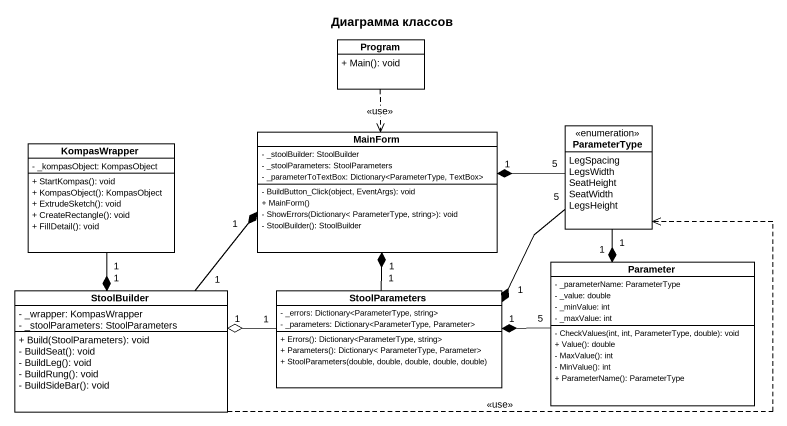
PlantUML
@startuml
title Диаграмма классов
hide circle
hide empty members
skinparam classAttributeIconSize 0
class Program #FFFFFF {
  {field} + Main(): void
}
class MainForm #FFFFFF {
  - _stoolBuilder: StoolBuilder
  - _stoolParameters: StoolParameters
  - _parameterToTextBox: Dictionary<ParameterType, TextBox>
  - BuildButton_Click(object, EventArgs): void
  + MainForm()
  - ShowErrors(Dictionary< ParameterType, string>): void
  - StoolBuilder(): StoolBuilder
}
enum ParameterType #FFFFFF {
  LegSpacing
  LegsWidth
  SeatHeight
  SeatWidth
  LegsHeight
}
class KompasWrapper #FFFFFF {
  - _kompasObject: KompasObject
  + StartKompas(): void
  + KompasObject(): KompasObject
  + ExtrudeSketch(): void
  + CreateRectangle(): void
  + FillDetail(): void
}
class StoolBuilder #FFFFFF {
  - _wrapper: KompasWrapper
  - _stoolParameters: StoolParameters
  + Build(StoolParameters): void
  - BuildSeat(): void
  - BuildLeg(): void
  - BuildRung(): void
  - BuildSideBar(): void
}
class StoolParameters #FFFFFF {
  - _errors: Dictionary<ParameterType, string>
  - _parameters: Dictionary<ParameterType, Parameter>
  + Errors(): Dictionary<ParameterType, string>
  + Parameters(): Dictionary< ParameterType, Parameter>
  + StoolParameters(double, double, double, double, double)
}
class Parameter #FFFFFF {
  - _parameterName: ParameterType
  - _value: double
  - _minValue: int
  - _maxValue: int
  - CheckValues(int, int, ParameterType, double): void
  + Value(): double
  - MaxValue(): int
  - MinValue(): int
  + ParameterName(): ParameterType
}
Program ..> MainForm : <<use>>
ParameterType "5" -left-* "1" MainForm
ParameterType "5" --* "1" StoolParameters
ParameterType "1" --* "1" Parameter
KompasWrapper "1" --* "1" StoolBuilder
StoolBuilder "1" -up-* "1" MainForm
StoolBuilder .right.> ParameterType : <<use>>
StoolParameters "1" -up-* "1" MainForm
StoolParameters "1" -left-o "1" StoolBuilder
Parameter "5" -left-* "1" StoolParameters
@enduml
